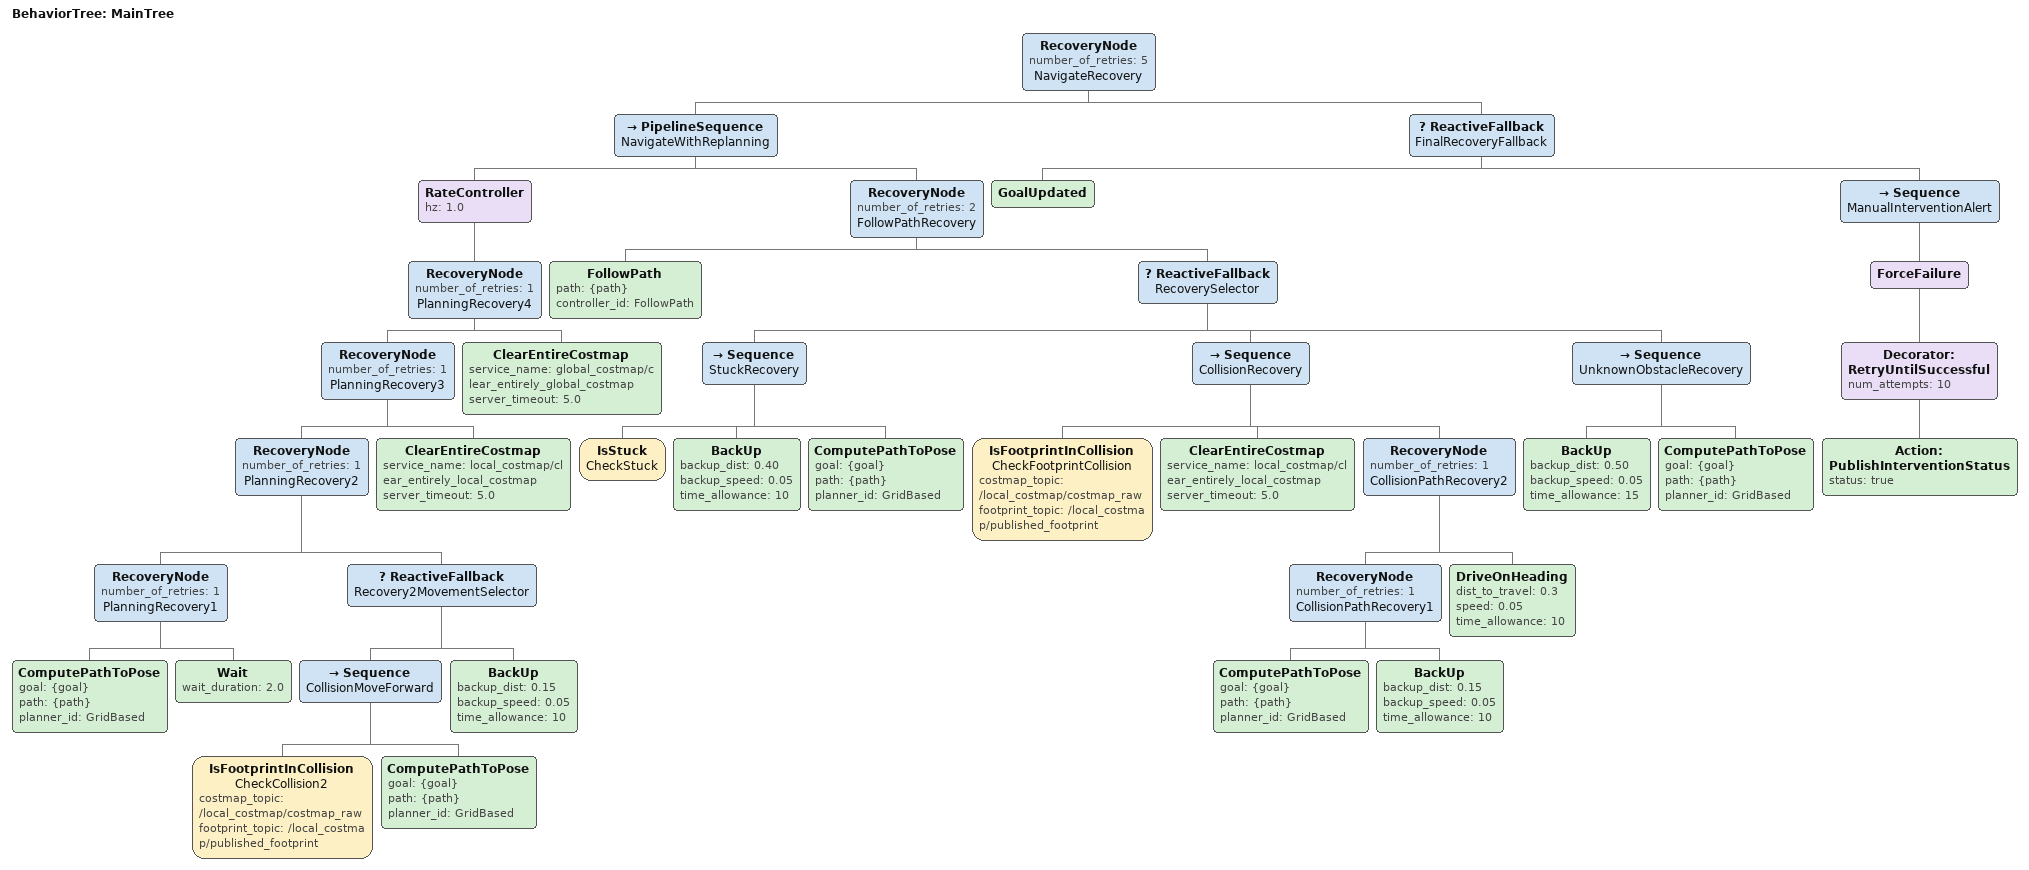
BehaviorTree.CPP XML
<?xml version="1.0"?>
<root main_tree_to_execute="MainTree">
  <BehaviorTree ID="MainTree">
    <RecoveryNode number_of_retries="5" name="NavigateRecovery">
      <PipelineSequence name="NavigateWithReplanning">

        <!-- 规划失败恢复：4级渐进策略（无Spin） -->
        <RateController hz="1.0">
          <RecoveryNode number_of_retries="1" name="PlanningRecovery4">
            <RecoveryNode number_of_retries="1" name="PlanningRecovery3">
              <RecoveryNode number_of_retries="1" name="PlanningRecovery2">
                <RecoveryNode number_of_retries="1" name="PlanningRecovery1">
                  <ComputePathToPose goal="{goal}" path="{path}" planner_id="GridBased"/>
                  <!-- 恢复1: 等待探测（阿克曼不支持Spin） -->
                  <Wait wait_duration="2.0"/>
                </RecoveryNode>
                <!-- 恢复2: 根据碰撞状态选择移动方向 -->
                <ReactiveFallback name="Recovery2MovementSelector">
                  <!-- 碰撞分支: footprint与障碍物重叠，前进脱离 -->
                  <Sequence name="CollisionMoveForward">
                    <IsFootprintInCollision name="CheckCollision2"
                                            costmap_topic="/local_costmap/costmap_raw"
                                            footprint_topic="/local_costmap/published_footprint"/>
                    <ComputePathToPose goal="{goal}" path="{path}" planner_id="GridBased"/>
                  </Sequence>
                  <!-- 非碰撞分支: 后退 -->
                  <BackUp backup_dist="0.15" backup_speed="0.05" time_allowance="10"/>
                </ReactiveFallback>
              </RecoveryNode>
              <!-- 恢复3: 清除局部代价图 -->
              <ClearEntireCostmap service_name="local_costmap/clear_entirely_local_costmap" server_timeout="5.0"/>
            </RecoveryNode>
            <!-- 恢复4: 清除全局代价图 -->
            <ClearEntireCostmap service_name="global_costmap/clear_entirely_global_costmap" server_timeout="5.0"/>
          </RecoveryNode>
        </RateController>

        <!-- 跟踪失败恢复：根据 IsStuck 区分失败类型（无Spin） -->
        <RecoveryNode number_of_retries="2" name="FollowPathRecovery">
          <FollowPath path="{path}" controller_id="FollowPath"/>

          <!-- 根据 IsStuck 和 IsFootprintInCollision 结果选择恢复策略 -->
          <ReactiveFallback name="RecoverySelector">
            <!-- 卡住分支: IsStuck=SUCCESS，检测到负加速度，撞到障碍物，只后退 -->
            <Sequence name="StuckRecovery">
              <IsStuck name="CheckStuck"/>
              <BackUp backup_dist="0.40" backup_speed="0.05" time_allowance="10"/>
              <ComputePathToPose goal="{goal}" path="{path}" planner_id="GridBased"/>
            </Sequence>

            <!-- 碰撞分支: IsStuck=FAILURE 且 IsFootprintInCollision=SUCCESS，footprint与障碍物重叠 -->
            <!-- 恢复流程: 清除地图 → 后退0.15m → 尝试计算path → (失败则)前进0.3m → 尝试计算path -->
            <Sequence name="CollisionRecovery">
              <IsFootprintInCollision name="CheckFootprintCollision"
                                      costmap_topic="/local_costmap/costmap_raw"
                                      footprint_topic="/local_costmap/published_footprint"/>
              <ClearEntireCostmap service_name="local_costmap/clear_entirely_local_costmap" server_timeout="5.0"/>
              <RecoveryNode number_of_retries="1" name="CollisionPathRecovery2">
                <RecoveryNode number_of_retries="1" name="CollisionPathRecovery1">
                  <ComputePathToPose goal="{goal}" path="{path}" planner_id="GridBased"/>
                  <BackUp backup_dist="0.15" backup_speed="0.05" time_allowance="10"/>
                </RecoveryNode>
                <DriveOnHeading dist_to_travel="0.3" speed="0.05" time_allowance="10"/>
              </RecoveryNode>
            </Sequence>

            <!-- 未知障碍物分支: IsStuck=FAILURE 且 IsFootprintInCollision=FAILURE，被看不到的障碍物卡住（如墙角），大幅后退后重新规划 -->
            <Sequence name="UnknownObstacleRecovery">
              <BackUp backup_dist="0.50" backup_speed="0.05" time_allowance="15"/>
              <ComputePathToPose goal="{goal}" path="{path}" planner_id="GridBased"/>
            </Sequence>
          </ReactiveFallback>
        </RecoveryNode>

      </PipelineSequence>

      <!-- 最终兜底：人工干预预警 -->
      <ReactiveFallback name="FinalRecoveryFallback">
        <GoalUpdated/>
        <Sequence name="ManualInterventionAlert">
          <ForceFailure>
            <Decorator ID="RetryUntilSuccessful" num_attempts="10">
              <Action ID="PublishInterventionStatus" status="true"/>
            </Decorator>
          </ForceFailure>
        </Sequence>
      </ReactiveFallback>

    </RecoveryNode>
  </BehaviorTree>
</root>
